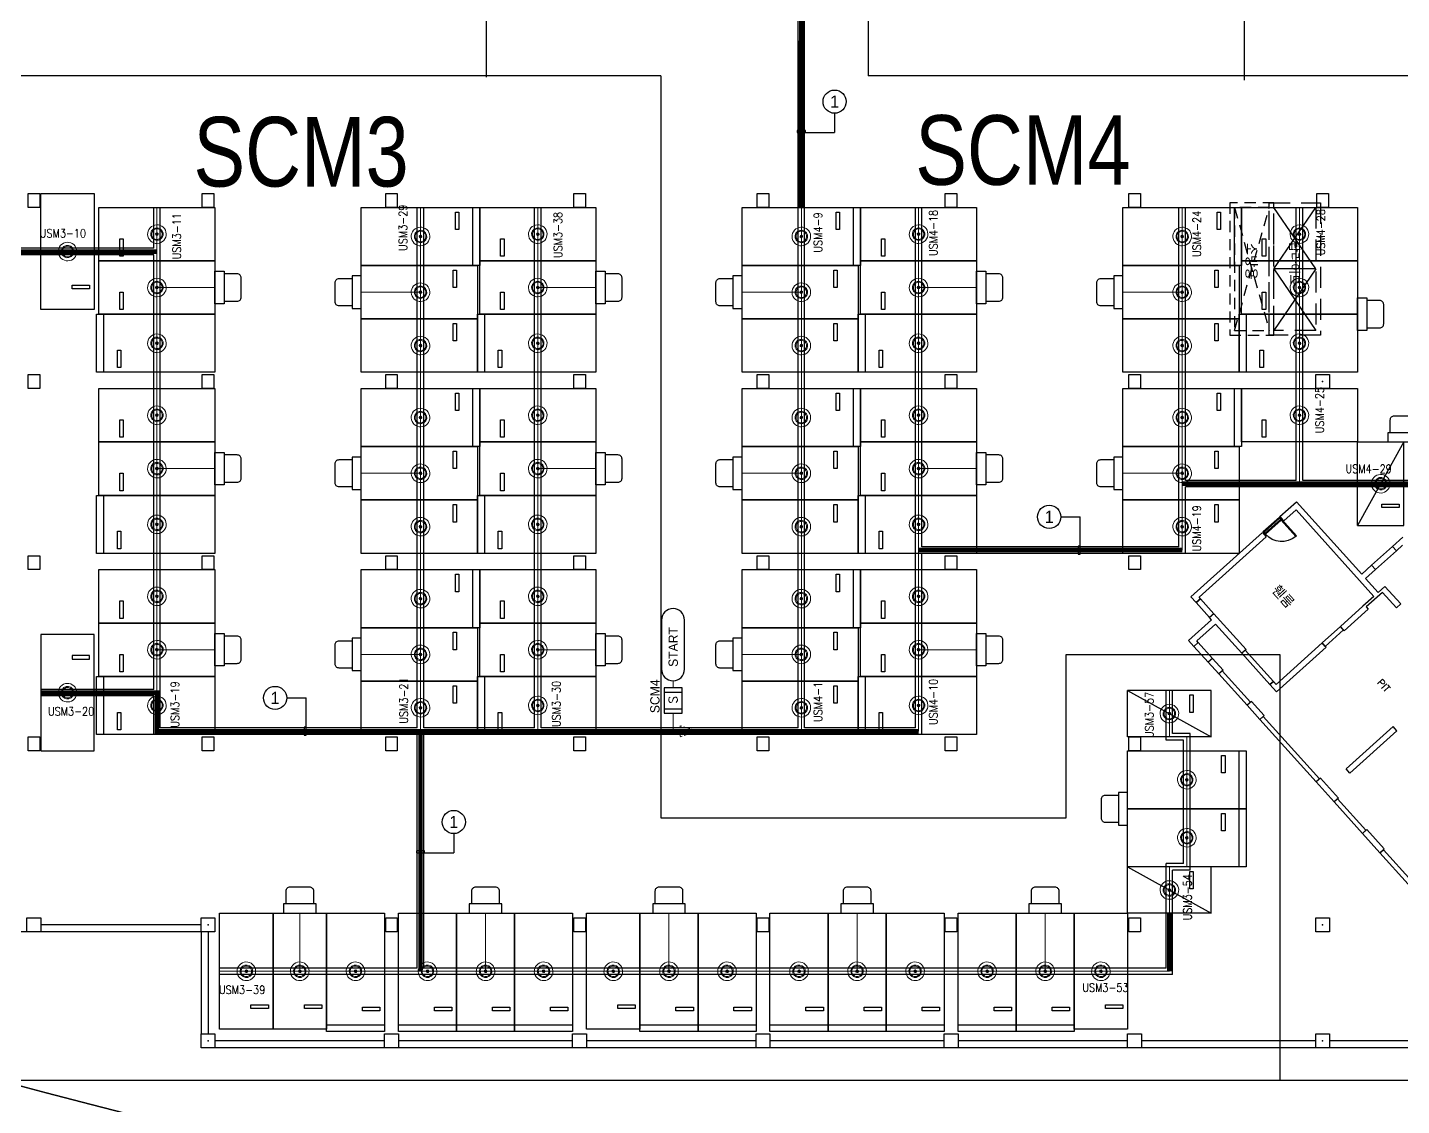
# Model space of a CAD drawing. Header units: millimetres. Extents: x 116443 to 620443, y -399357 to -63957.
# Drawn here: x 229530 to 288701, y -279063 to -232629 of the extents above; entities that cross this region are included whole.
import ezdxf
from ezdxf.enums import TextEntityAlignment as Align

# ---------------------------------------------------------------- set-up
doc = ezdxf.new("R2010")
doc.units = ezdxf.units.MM
doc.header["$LTSCALE"] = 600
for name, pattern in [('AUDIT_D_080121100638-0', [0]), ('H1', [1, 0.5, -0.5]), ('HID', [2.3, 1.5, -0.8]), ('HIDD', [1.3, 0.8, -0.5])]:
    doc.linetypes.add(name, pattern=pattern)
for name, color, linetype, lineweight in [('1-주차면센서', 3, 'Continuous', 15), ('SD-배선', 6, 'Continuous', 0), ('TIS-TEXT', 7, 'Continuous', 18), ('주차관제', 4, 'Continuous', 158)]:
    doc.layers.add(name, color=color, linetype=linetype, lineweight=lineweight)
for name, color, linetype in [('2-주차안내등', 2, 'Continuous'), ('PARKING', 7, 'Continuous'), ('RACY WAY', 1, 'Continuous'), ('SD', 7, 'AUDIT_D_080121100638-0'), ('SD4', 1, 'Continuous'), ('z', 8, 'Continuous'), ('레이스웨이', 6, 'Continuous'), ('유도관제-TEXT', 7, 'Continuous'), ('유도관제-공간표시등', 2, 'Continuous'), ('유도관제-구역제어장치', 2, 'Continuous'), ('유도관제-통신', 6, 'Continuous')]:
    doc.layers.add(name, color=color, linetype=linetype)
doc.styles.add('GHS', font='romans.shx', dxfattribs={"bigfont": 'ghs.shx'})
doc.styles.add('H', font='', dxfattribs={"width": 0.85})
doc.styles.add('돋움', font='')
doc.styles.get('H').set_extended_font_data('HY울릉도M')
doc.styles.get('돋움').set_extended_font_data('Dotum')

# ---------------------------------------------------------------- blocks, each defined once
blk = doc.blocks.new('주차-확장형')
at = {"layer": 'z', "color": 8, "linetype": 'Continuous'}
blk.add_line((0, 300), (2500, 300), dxfattribs=at)
at = {"layer": 'z', "color": 8, "linetype": 'Continuous', "flags": 128}
for points in [[(2500, 0), (0, 0), (0, 5100), (2500, 5100)], [(1550, 1050), (2300, 1050), (2300, 900), (1550, 900)]]:
    blk.add_lwpolyline(points, close=True, dxfattribs=at)
blk = doc.blocks.new('주차-경형')
at = {"layer": 'z', "color": 8}
blk.add_lwpolyline([(2000, 3600), (0, 3600), (0, 0), (2000, 3600), (2000, 0), (0, 0)], dxfattribs=at)
at = {"layer": 'z', "color": 8, "linetype": 'Continuous'}
blk.add_lwpolyline([(950, 2675), (200, 2675), (200, 2825), (950, 2825)], close=True, dxfattribs=at)
blk = doc.blocks.new('A$C7C081DE8')
at = {"layer": 'z', "color": 8, "linetype": 'Continuous'}
for p, q in [((200, 0), (2000, 2650, 0)), ((2000, 0, 0), (200, 2650, 0)), ((2000, 0, 0), (200, 0)), ((200, 0), (2000, -2650, 0)), ((2000, 0, 0), (200, -2650))]:
    blk.add_line(p, q, dxfattribs=at)
at = {"layer": 'z', "color": 8, "linetype": 'HID'}
blk.add_lwpolyline([(2200, 2850), (2200, -2850), (0, -2850), (0, 2850)], close=True, dxfattribs=at)
at = {"layer": 'z', "color": 8, "linetype": 'HID', "elevation": 0}
blk.add_lwpolyline([(2000, 2650), (2000, -2650), (200, -2650), (200, 2650)], close=True, dxfattribs=at)
at = {"layer": 'z', "color": 8, "style": 'GHS'}
blk.add_text('탑라이트', height=450, rotation=270, dxfattribs=at).set_placement((847, 1200))
blk = doc.blocks.new('A$C324C0991')
at = {"layer": 'z', "color": 8, "linetype": 'HIDD'}
for p, q in [((-3363, -339), (1937, 1161)), ((1937, -339), (-3363, 1161))]:
    blk.add_line(p, q, dxfattribs=at)
for points in [[(2137, -539), (2137, 1361), (-3563, 1361), (-3563, -539)], [(1937, -339), (1937, 1161), (-3363, 1161), (-3363, -339)]]:
    blk.add_lwpolyline(points, close=True, dxfattribs=at)
at = {"layer": 'z', "color": 8, "linetype": 'HIDD', "style": 'GHS'}
blk.add_text('소방용', height=500, dxfattribs=at).set_placement((-1838, 128))
blk = doc.blocks.new('주차-일반형')
at = {"layer": 'z', "color": 8, "linetype": 'Continuous', "flags": 128}
blk.add_lwpolyline([(0, 5100), (2300, 5100), (2300, 100), (0, 100)], close=True, dxfattribs=at)
at = {"layer": 'z', "color": 8, "linetype": 'Continuous'}
blk.add_lwpolyline([(950, 4050), (200, 4050), (200, 4200), (950, 4200)], close=True, dxfattribs=at)
blk = doc.blocks.new('주차-기둥')
at = {"layer": 'z', "color": 8, "linetype": 'Continuous', "flags": 128}
blk.add_lwpolyline([(300, 300), (300, -300), (-300, -300), (-300, 300)], close=True, dxfattribs=at)
at = {"layer": 'z', "color": 8, "linetype": 'Continuous'}
blk.add_point((0, 0), dxfattribs=at)
blk = doc.blocks.new('A$C290E0136')
at = {"layer": 'z', "color": 8}
for p, q in [((30, 200), (930, 200)), ((30, 50), (970, 50)), ((45, 160), (955, 160)), ((45, 90), (955, 90))]:
    blk.add_line(p, q, dxfattribs=at)
for points in [[(970, 200), (930, 200), (930, 1140), (970, 1140)], [(30, 200), (30, 160), (45, 160), (45, 90), (30, 50), (0, 50), (0, 200)], [(970, 200), (970, 160), (955, 160), (955, 90), (970, 50), (1000, 50), (1000, 200)]]:
    blk.add_lwpolyline(points, close=True, dxfattribs=at)
blk.add_arc((965, 206), 935, 92.13833, 180.3524, dxfattribs=at)
blk = doc.blocks.new('TIS-주차면센서(확대)')
at = {"layer": '1-주차면센서'}
blk.add_hatch(color=256, dxfattribs=at).paths.add_polyline_path([(43.5, 0, 1), (-43.5, 0, 1)])
h = blk.add_hatch(color=256, dxfattribs=at)
edge = h.paths.add_edge_path()
edge.add_arc((0, 0), 43.5, 0, 360)
for radius in [303.5, 203.5, 173.5, 43.5]:
    blk.add_circle((0, 0), radius, dxfattribs=at)
blk = doc.blocks.new('공간표시등')
at = {"layer": '2-주차안내등'}
blk.add_lwpolyline([(-228, -401), (-228, 401), (0, 401), (0, -401)], close=True, dxfattribs=at)
blk.add_lwpolyline([(-228, 337), (-546, 337, 0.414214), (-646, 237), (-646, -237, 0.414214), (-546, -337), (-228, -337)], format="xyb", close=True, dxfattribs=at)
blk = doc.blocks.new('유도관제')
at = {"layer": 'RACY WAY', "ltscale": 0.3}
for p, q in [((262995, -262801, 0), (262995, -231661, 0)), ((262715, -262801), (262715, -231981)), ((234965, -242141, 0), (234965, -240381, 0)), ((235245, -262801, 0), (235245, -240381)), ((246315, -262801), (246315, -240381)), ((246595, -262801, 0), (246595, -240381, 0)), ((251365, -262801), (251365, -240381)), ((251645, -262801, 0), (251645, -240381, 0)), ((267765, -262801), (267765, -240381)), ((268045, -255001, 0), (268045, -240381, 0)), ((279115, -255001, 0), (279115, -240381, 0)), ((279395, -252141, 0), (279395, -240381, 0)), ((284165, -252141), (284165, -240381)), ((284445, -252141, 0), (284445, -240381, 0)), ((234965, -242141), (226845, -242141)), ((234965, -242421), (226845, -242421)), ((234965, -261141, 0), (234965, -242421, 0)), ((284165, -252141), (279395, -252141)), ((279395, -255281, 0), (279395, -252421, 0)), ((290805, -252421), (279395, -252421)), ((290805, -252141), (284445, -252141)), ((279115, -255001, 0), (268045, -255001, 0)), ((268045, -263081, 0), (268045, -255281, 0)), ((279395, -255281, 0), (268045, -255281, 0)), ((234965, -261141), (230105, -261141)), ((234965, -261421, 0), (230105, -261421)), ((234965, -263081, 0), (234965, -261421, 0)), ((278565, -263321, 0), (278565, -261181)), ((278845, -263041, 0), (278845, -261181)), ((246315, -263081, 0), (234965, -263081, 0)), ((246315, -262801, 0), (235245, -262801, 0)), ((246315, -273141), (246315, -263081)), ((251365, -262801, 0), (246595, -262801, 0)), ((246595, -273141, 0), (246595, -263081, 0)), ((268045, -263081, 0), (246595, -263081, 0)), ((262715, -262801, 0), (251645, -262801, 0)), ((267765, -262801), (262995, -262801, 0)), ((279595, -263041, 0), (278845, -263041, 0)), ((279595, -268921), (279595, -263041)), ((279315, -263321, 0), (278565, -263321, 0)), ((279315, -268641, 0), (279315, -263321, 0)), ((278565, -273141), (278565, -268641)), ((279315, -268641, 0), (278565, -268641, 0)), ((278845, -273421), (278845, -268921)), ((279595, -268921), (278845, -268921, 0)), ((246315, -273141), (237805, -273141)), ((278565, -273141), (246595, -273141)), ((278845, -273421), (237805, -273421))]:
    blk.add_line(p, q, dxfattribs=at)
at = {"layer": 'SD', "color": 4, "ltscale": 0.3}
for p, q in [((256837, -258153, 0), (256837, -260275, 0)), ((257826, -260275, 0), (257826, -258153, 0))]:
    blk.add_line(p, q, dxfattribs=at)
for centre, start, end in [((257332, -258153, 0), 360, 180), ((257332, -260275, 0), 180, 360)]:
    blk.add_arc(centre, 494, start, end, dxfattribs=at)
at = {"layer": 'SD-배선', "ltscale": 0.3}
for p, q in [((262855, -262941, 0), (262855, -231661, 0)), ((235105, -262941), (235105, -240381)), ((246455, -273281, 0), (246455, -240381, 0)), ((251505, -262941, 0), (251505, -240381, 0)), ((267905, -262941, 0), (267905, -240381, 0)), ((279255, -255141, 0), (279255, -240381, 0)), ((284305, -252281, 0), (284305, -240381, 0)), ((235105, -242281), (226705, -242281)), ((237605, -243831, 0), (235105, -243831, 0)), ((243905, -244031), (246455, -244031)), ((254005, -243831), (251505, -243831)), ((260305, -244031), (262855, -244031)), ((270405, -243831), (267905, -243831)), ((276705, -244031), (279255, -244031)), ((286805, -244981), (284305, -244981)), ((237605, -251631, 0), (235105, -251631, 0)), ((243905, -251831), (246455, -251831)), ((254005, -251631), (251505, -251631)), ((260305, -251831), (262855, -251831)), ((270405, -251631), (267905, -251631)), ((276705, -251831), (279255, -251831)), ((290805, -252281), (279255, -252281)), ((279255, -255141, 0), (267905, -255141, 0)), ((237605, -259431, 0), (235105, -259431, 0)), ((243905, -259631), (246455, -259631)), ((254005, -259431), (251505, -259431)), ((260305, -259631), (262855, -259631)), ((270405, -259431), (267905, -259431)), ((257332, -261070, 0), (257332, -260770, 0)), ((235105, -261281), (230105, -261281)), ((278705, -263181), (278705, -261181)), ((257332, -262159, 0), (257332, -262941, 0)), ((267905, -262941, 0), (235105, -262941, 0)), ((257150, -262941, 0), (258390, -262941, 0)), ((279455, -263181), (278705, -263181, 0)), ((279455, -268781), (279455, -263181)), ((276905, -266281), (279455, -266281)), ((278705, -273281, 0), (278705, -268781)), ((279455, -268781), (278705, -268781, 0)), ((241255, -270772), (241255, -273281)), ((249255, -270772), (249255, -273281)), ((257155, -270772), (257155, -273281)), ((265255, -270772), (265255, -273281)), ((273355, -270772), (273355, -273281)), ((278705, -273281, 0), (237805, -273281))]:
    blk.add_line(p, q, dxfattribs=at)
at = {"layer": 'SD-배선', "linetype": 'H1', "ltscale": 0.3}
for p, q in [((257643, -262704, 0), (257643, -263178, 0)), ((258390, -262941, 0), (257643, -262704, 0)), ((257643, -263178, 0), (258390, -262941, 0))]:
    blk.add_line(p, q, dxfattribs=at)
at = {"layer": 'SD4', "ltscale": 0.3}
for centre in [(264288, -235823, 0), (273528, -253708, 0), (240192, -261508, 0), (247888, -266851, 0)]:
    blk.add_circle(centre, 500, dxfattribs=at)
at = {"layer": '유도관제-TEXT', "color": 1, "ltscale": 0.3}
for p, q in [((264288, -236323, 0), (264288, -237158, 0)), ((263033, -237158, 0), (264288, -237158, 0)), ((274028, -253708, 0), (274862, -253708, 0)), ((274862, -254963, 0), (274862, -253708, 0)), ((240691, -261508, 0), (241526, -261508, 0)), ((241526, -262763, 0), (241526, -261508, 0)), ((247888, -267350, 0), (247888, -268185, 0)), ((246633, -268185, 0), (247888, -268185, 0))]:
    blk.add_line(p, q, dxfattribs=at)
at = {"layer": '유도관제-TEXT', "color": 1, "ltscale": 0.3, "elevation": 0}
for points in [[(262677, -237158), (263033, -237158), (263033, -237072), (262677, -237072)], [(274862, -255318), (274862, -254963), (274777, -254963), (274777, -255318)], [(241526, -263118), (241526, -262763), (241440, -262763), (241440, -263118)], [(246277, -268185), (246633, -268185), (246633, -268099), (246277, -268099)]]:
    blk.add_lwpolyline(points, close=True, dxfattribs=at)
at = {"layer": '유도관제-구역제어장치', "ltscale": 0.3}
for p, q in [((256944, -261070, 0), (256944, -262159, 0)), ((257719, -261070, 0), (256944, -261070, 0)), ((256944, -261252, 0), (257719, -261252, 0)), ((257719, -262159, 0), (257719, -261070, 0)), ((256944, -261978, 0), (257719, -261978, 0)), ((256944, -262159, 0), (257719, -262159, 0))]:
    blk.add_line(p, q, dxfattribs=at)
at = {"layer": 'PARKING', "xscale": 1.319999999436676, "yscale": 1.320000000298023, "zscale": 1.319999999948777}
for p, rotation in [((235105, -241531, 0), 36.24765589264658), ((246455, -241631), 36.24765589264658), ((251505, -241531), 36.24765589264658), ((262855, -241631), 36.24765589264658), ((267905, -241531), 36.24765589264658), ((279255, -241631), 36.24765589264658), ((284305, -241531), 36.24765589264658), ((231255, -242281), 126.2476558926466), ((235105, -243831, 0), 36.24765589264658), ((246455, -244031), 36.24765589264658), ((251505, -243831), 36.24765589264658), ((262855, -244031), 36.24765589264658), ((267905, -243831), 36.24765589264658), ((279255, -244031), 36.24765589264658), ((284305, -243831), 36.24765589264658), ((235105, -246231, 0), 36.24765589264658), ((246455, -246331), 36.24765589264658), ((251505, -246231), 36.24765589264658), ((262855, -246331), 36.24765589264658), ((267905, -246231), 36.24765589264658), ((279255, -246331), 36.24765589264658), ((284305, -246231), 36.24765589264658), ((235105, -249331, 0), 36.24765589264658), ((246455, -249431), 36.24765589264658), ((251505, -249331), 36.24765589264658), ((262855, -249431), 36.24765589264658), ((267905, -249331), 36.24765589264658), ((279255, -249431), 36.24765589264658), ((284305, -249331), 36.24765589264658), ((235105, -251631, 0), 36.24765589264658), ((246455, -251831), 36.24765589264658), ((251505, -251631), 36.24765589264658), ((262855, -251831), 36.24765589264658), ((267905, -251631), 36.24765589264658), ((279255, -251831), 36.24765589264658), ((287805, -252281), 126.2476558926466), ((235105, -254031, 0), 36.24765589264658), ((246455, -254131), 36.24765589264658), ((251505, -254031), 36.24765589264658), ((262855, -254131), 36.24765589264658), ((267905, -254031), 36.24765589264658), ((279255, -254131), 36.24765589264658), ((235105, -257131, 0), 36.24765589264658), ((246455, -257231), 36.24765589264658), ((251505, -257131), 36.24765589264658), ((262855, -257231), 36.24765589264658), ((267905, -257131), 36.24765589264658), ((235105, -259431, 0), 36.24765589264658), ((246455, -259631), 36.24765589264658), ((251505, -259431), 36.24765589264658), ((262855, -259631), 36.24765589264658), ((267905, -259431), 36.24765589264658), ((231255, -261281), 126.2476558926466), ((235105, -261831, 0), 36.24765589264658), ((246455, -261931), 36.24765589264658), ((251505, -261831), 36.24765589264658), ((262855, -261931), 36.24765589264658), ((267905, -261831), 36.24765589264658), ((278705, -262181), 36.24765589264658), ((279455, -265031, 0), 36.24765589264658), ((279455, -267531, 0), 36.24765589264658), ((278705, -269781), 36.24765589264658), ((238955, -273281), 126.2476558926466), ((241255, -273281), 126.2476558926466), ((243655, -273281), 126.2476558926466), ((246755, -273281), 126.2476558926466), ((249255, -273281), 126.2476558926466), ((251755, -273281), 126.2476558926466), ((254755, -273281), 126.2476558926466), ((257155, -273281), 126.2476558926466), ((259655, -273281), 126.2476558926466), ((262755, -273281), 126.2476558926466), ((265255, -273281), 126.2476558926466), ((267755, -273281), 126.2476558926466), ((270855, -273281), 126.2476558926466), ((273355, -273281), 126.2476558926466), ((275755, -273281), 126.2476558926466)]:
    blk.add_blockref('TIS-주차면센서(확대)', p, dxfattribs=dict(at, rotation=rotation))
at = {"layer": '유도관제-공간표시등', "ltscale": 0.3, "yscale": 1.746523059904575, "zscale": 1.746523057621223}
for p, xscale, rotation in [((237605, -243831, 0), 1.746523060499175, 180.000000000001), ((254005, -243831), 1.746523060499175, 180.000000000001), ((270405, -243831), 1.746523060499175, 180.000000000001), ((243905, -244031), -1.746523060499175, 179.9999999999989), ((260305, -244031), -1.746523060499175, 179.9999999999989), ((276705, -244031), -1.746523060499175, 179.9999999999989), ((286805, -244981), 1.746523060499175, 180.000000000001), ((288805, -250481), -1.746523060499175, 89.99999999999912), ((237605, -251631, 0), 1.746523060499175, 180.000000000001), ((243905, -251831), -1.746523060499175, 179.9999999999989), ((254005, -251631), 1.746523060499175, 180.000000000001), ((260305, -251831), -1.746523060499175, 179.9999999999989), ((270405, -251631), 1.746523060499175, 180.000000000001), ((276705, -251831), -1.746523060499175, 179.9999999999989), ((237605, -259431, 0), 1.746523060499175, 180.000000000001), ((243905, -259631), -1.746523060499175, 179.9999999999989), ((254005, -259431), 1.746523060499175, 180.000000000001), ((260305, -259631), -1.746523060499175, 179.9999999999989), ((270405, -259431), 1.746523060499175, 180.000000000001), ((276905, -266281), -1.746523060499175, 179.9999999999989), ((241255, -270771), -1.746523060499175, 89.99999999999912), ((249255, -270771), -1.746523060499175, 89.99999999999912), ((257155, -270771), -1.746523060499175, 89.99999999999912), ((265255, -270771), -1.746523060499175, 89.99999999999912), ((273355, -270771), -1.746523060499175, 89.99999999999912)]:
    blk.add_blockref('공간표시등', p, dxfattribs=dict(at, xscale=xscale, rotation=rotation))
at = {"layer": 'SD', "color": 0, "ltscale": 0.3, "style": '돋움'}
for p in [(264288, -235823, 0), (247888, -266851, 0)]:
    blk.add_text('1', height=528, rotation=360, dxfattribs=at).set_placement(p, align=Align.MIDDLE)
for p in [(273528, -253708, 0), (240192, -261508, 0)]:
    blk.add_text('1', height=528, dxfattribs=at).set_placement(p, align=Align.MIDDLE)
for s, p in [('START', (257536, -260171, 0)), ('SCM4', (256748, -262163, 0))]:
    blk.add_text(s, height=400, rotation=90, dxfattribs=at).set_placement(p)
at = {"layer": 'TIS-TEXT', "color": 3, "ltscale": 0.3, "style": 'GHS', "width": 0.85}
for s, p in [('USM3-11', (235959, -241622)), ('USM3-29', (245700, -241257)), ('USM3-38', (252372, -241569)), ('USM3-19', (235880, -261793)), ('USM3-21', (245733, -261620)), ('USM3-30', (252308, -261766)), ('USM3-57', (277841, -262240)), ('USM3-54', (279484, -270095))]:
    blk.add_text(s, height=360, rotation=90, dxfattribs=at).set_placement(p, align=Align.MIDDLE)
at = {"layer": 'TIS-TEXT', "color": 4, "ltscale": 0.3, "style": 'GHS', "width": 0.85}
for s, p in [('USM4-9', (263572, -241461)), ('USM4-18', (268539, -241480)), ('USM4-24', (279884, -241522)), ('USM4-28', (285225, -241449)), ('USM4-25', (285176, -249112)), ('USM4-19', (279884, -254205)), ('USM4-1', (263572, -261680)), ('USM4-10', (268539, -261680))]:
    blk.add_text(s, height=360, rotation=90, dxfattribs=at).set_placement(p, align=Align.MIDDLE)
at = {"layer": 'TIS-TEXT', "color": 3, "ltscale": 0.3, "style": 'GHS', "width": 0.85}
for s, p in [('USM3-10', (231055, -241493)), ('USM3-20', (231408, -262085)), ('USM3-39', (238773, -274078)), ('USM3-53', (275952, -273986))]:
    blk.add_text(s, height=360, dxfattribs=at).set_placement(p, align=Align.MIDDLE)
at = {"layer": 'TIS-TEXT', "color": 4, "ltscale": 0.3, "style": 'GHS', "width": 0.85}
blk.add_text('USM4-29', height=360, dxfattribs=at).set_placement((287284, -251639), align=Align.MIDDLE)
at = {"layer": '유도관제-구역제어장치', "ltscale": 0.3, "style": 'GHS', "width": 1}
blk.add_text('S', height=367, rotation=90, dxfattribs=at).set_placement((257332, -261588, 0), align=Align.MIDDLE_CENTER)

msp = doc.modelspace()

# ---------------------------------------------------------------- linework, layer by layer
at = {"layer": 'z', "color": 8}
for p, q in [((283465.6, -253696.2), (284175.1, -253056.9)), ((286986.8, -256176.9), (284175.1, -253056.9)), ((283465.6, -253696.2), (283633, -253881.9)), ((283633, -253881.9), (284156.7, -253410)), ((287510.7, -257131.7), (284156.7, -253410)), ((279628.8, -257154), (282707.9, -254379.1)), ((282707.9, -254379.1), (282875.3, -254564.8)), ((279981.9, -257172.3), (282875.3, -254564.8)), ((288316.5, -254978.5), (288762.2, -254576.9)), ((288316.5, -254978.5), (288483.9, -255164.3)), ((288483.9, -255164.3), (288743.9, -254929.9)), ((286986.8, -256176.9), (287410.2, -255795.3)), ((287154.2, -256362.6), (287577.6, -255981)), ((287410.2, -255795.3), (287577.6, -255981)), ((287696.4, -256964.3), (287154.2, -256362.6)), ((287986.1, -256703.2), (287696.4, -256964.3)), ((288669, -257460.9), (287986.1, -256703.2)), ((279853.1, -257402.8), (279628.8, -257154)), ((280038.8, -257235.5), (279853.1, -257402.8)), ((280038.8, -257235.5), (279981.9, -257172.3)), ((287510.7, -257131.7), (287035.3, -257560.1)), ((287880.7, -256959.7), (287182.5, -257589)), ((288483.3, -257628.3), (287880.7, -256959.7)), ((280621.2, -257881.7), (280435.5, -258049.1)), ((282003.7, -259415.7), (280621.2, -257881.7)), ((287035.3, -257560.1), (286069.6, -258430.4)), ((287269.5, -257685.6), (286236.9, -258616.1)), ((287182.5, -257589), (287269.5, -257685.6)), ((288669, -257460.9), (288483.3, -257628.3)), ((280519.2, -258142), (279531.2, -259032.3)), ((280686.6, -258327.7), (279884.3, -259050.7)), ((280519.2, -258142), (280435.5, -258049.1)), ((281817.9, -259583.1), (280686.6, -258327.7)), ((286236.9, -258616.1), (286069.6, -258430.4)), ((279762.2, -259288.6), (279531.2, -259032.3)), ((279947.9, -259121.3), (279762.2, -259288.6)), ((279947.9, -259121.3), (279884.3, -259050.7)), ((285285.8, -259136.7), (283298.7, -260927.5)), ((285285.8, -259136.7), (285453.2, -259322.4)), ((282003.7, -259415.7), (281817.9, -259583.1)), ((285453.2, -259322.4), (283317.5, -261247.1)), ((280563.8, -259804.7), (280378.1, -259972)), ((280829.9, -260473.5), (280378.1, -259972)), ((280563.8, -259804.7), (281015.7, -260306.1)), ((281015.7, -260306.1), (280829.9, -260473.5)), ((283036.4, -260935.1), (283184.9, -260801.2)), ((283317.5, -261247.1), (283036.4, -260935.1)), ((283298.7, -260927.5), (283184.9, -260801.2)), ((282234.1, -261658.1), (282048.4, -261825.5)), ((282597.3, -262434.6), (282048.4, -261825.5)), ((282234.1, -261658.1), (282783, -262267.2)), ((282783, -262267.2), (282597.3, -262434.6)), ((288338, -262740), (286310, -264567.6)), ((288505.3, -262925.7), (286477.4, -264753.3)), ((288505.3, -262925.7), (288338, -262740)), ((285206.5, -264956.4), (285020.7, -265123.7)), ((285206.5, -264956.4), (285986.4, -265821.8)), ((286477.4, -264753.3), (286310, -264567.6)), ((285800.7, -265989.1), (285020.7, -265123.7)), ((285986.4, -265821.8), (285800.7, -265989.1)), ((287204.8, -267173.8), (287019.1, -267341.1)), ((287772.2, -268176.8), (287019.1, -267341.1)), ((287204.8, -267173.8), (287957.9, -268009.5)), ((287957.9, -268009.5), (287772.2, -268176.8)), ((237004.9, -271580.7), (217004.9, -271580.7)), ((237004.9, -271280.7), (230104.9, -271280.7)), ((237004.9, -271580.7), (237004.9, -275980.7)), ((237304.9, -271580.7), (237304.9, -275980.7)), ((244904.9, -276280.7), (237604.9, -276280.7)), ((253004.9, -276280.7), (245504.9, -276280.7)), ((260904.9, -276280.7), (253604.9, -276280.7)), ((269004.9, -276280.7), (261504.9, -276280.7)), ((276904.9, -276280.7), (269604.9, -276280.7)), ((285004.9, -276280.7), (277504.9, -276280.7)), ((295075.4, -276280.7), (285604.9, -276280.7)), ((295345.8, -276580.7), (237604.9, -276580.7))]:
    msp.add_line(p, q, dxfattribs=at)
msp.add_lwpolyline([(454704.9, -296160), (454704.9, -145336.4), (448983.2, -145336.4, 0.1862524), (430877.8, -152417.6, -0.3976628), (398593.4, -152417.3, 0.1886396), (380238.9, -145336.4), (379265.2, -145336.4), (366265.2, -148336.4), (350554.2, -148336.4), (338554.2, -145336.4), (287940.1, -145336.4), (233910.5, -145336.4), (215911, -145336.4, -0.0088886), (214240.4, -145306.7), (214240.4, -192916.5), (178910.5, -192916.5), (178910.5, -262891.7), (201410.5, -270153.8, 0.1016833)], format="xyb", close=True, dxfattribs=at)
for points in [[(229554.9, -240380.7), (229554.9, -239780.7), (230054.9, -239780.7), (230054.9, -240380.7)], [(237054.9, -240380.7), (237054.9, -239780.7), (237554.9, -239780.7), (237554.9, -240380.7)], [(244954.9, -240380.7), (244954.9, -239780.7), (245454.9, -239780.7), (245454.9, -240380.7)], [(253054.9, -240380.7), (253054.9, -239780.7), (253554.9, -239780.7), (253554.9, -240380.7)], [(260954.9, -240380.7), (260954.9, -239780.7), (261454.9, -239780.7), (261454.9, -240380.7)], [(269054.9, -240380.7), (269054.9, -239780.7), (269554.9, -239780.7), (269554.9, -240380.7)], [(276954.9, -240381.1), (276954.9, -239781.1), (277454.9, -239781.1), (277454.9, -240381.1)], [(285054.9, -240380.7), (285054.9, -239780.7), (285554.9, -239780.7), (285554.9, -240380.7)], [(229554.9, -248180.7), (229554.9, -247580.7), (230054.9, -247580.7), (230054.9, -248180.7)], [(237054.9, -248180.7), (237054.9, -247580.7), (237554.9, -247580.7), (237554.9, -248180.7)], [(244954.9, -248180.7), (244954.9, -247580.7), (245454.9, -247580.7), (245454.9, -248180.7)], [(253054.9, -248180.7), (253054.9, -247580.7), (253554.9, -247580.7), (253554.9, -248180.7)], [(260954.9, -248180.7), (260954.9, -247580.7), (261454.9, -247580.7), (261454.9, -248180.7)], [(269054.9, -248180.7), (269054.9, -247580.7), (269554.9, -247580.7), (269554.9, -248180.7)], [(276954.9, -248180.7), (276954.9, -247580.7), (277454.9, -247580.7), (277454.9, -248180.7)], [(288483.9, -255164.3), (287577.6, -255981), (287410.2, -255795.3), (288316.5, -254978.5)], [(229554.9, -255980.7), (229554.9, -255380.7), (230054.9, -255380.7), (230054.9, -255980.7)], [(237054.9, -255980.7), (237054.9, -255380.7), (237554.9, -255380.7), (237554.9, -255980.7)], [(244954.9, -255980.7), (244954.9, -255380.7), (245454.9, -255380.7), (245454.9, -255980.7)], [(253054.9, -255980.7), (253054.9, -255380.7), (253554.9, -255380.7), (253554.9, -255980.7)], [(260954.9, -255980.7), (260954.9, -255380.7), (261454.9, -255380.7), (261454.9, -255980.7)], [(269054.9, -255980.7), (269054.9, -255380.7), (269554.9, -255380.7), (269554.9, -255980.7)], [(276954.9, -255980.7), (276954.9, -255380.7), (277454.9, -255380.7), (277454.9, -255980.7)], [(280038.8, -257235.5), (280621.2, -257881.7), (280435.5, -258049.1), (279853.1, -257402.8)], [(286203.5, -258579), (285419.7, -259285.3), (285285.8, -259136.7), (286069.6, -258430.4)], [(279947.9, -259121.3), (280563.8, -259804.7), (280378.1, -259972), (279762.2, -259288.6)], [(281966.5, -259449.2), (283184.9, -260801.2), (283036.4, -260935.1), (281817.9, -259583.1)], [(280978.5, -260339.6), (282196.9, -261691.6), (282048.4, -261825.5), (280829.9, -260473.5)], [(282745.9, -262300.7), (285169.3, -264989.8), (285020.7, -265123.7), (282597.3, -262434.6)], [(229554.9, -263780.7), (229554.9, -263180.7), (230054.9, -263180.7), (230054.9, -263780.7)], [(237054.9, -263780.7), (237054.9, -263180.7), (237554.9, -263180.7), (237554.9, -263780.7)], [(244954.9, -263780.7), (244954.9, -263180.7), (245454.9, -263180.7), (245454.9, -263780.7)], [(253054.9, -263780.7), (253054.9, -263180.7), (253554.9, -263180.7), (253554.9, -263780.7)], [(260954.9, -263780.7), (260954.9, -263180.7), (261454.9, -263180.7), (261454.9, -263780.7)], [(269054.9, -263780.7), (269054.9, -263180.7), (269554.9, -263180.7), (269554.9, -263780.7)], [(276954.9, -263780.7), (276954.9, -263180.7), (277454.9, -263180.7), (277454.9, -263780.7)], [(285949.2, -265855.3), (287167.6, -267207.2), (287019.1, -267341.1), (285800.7, -265989.1)], [(287920.8, -268042.9), (289139.2, -269394.9), (288990.6, -269528.8), (287772.2, -268176.8)], [(229504.9, -270980.7), (230104.9, -270980.7), (230104.9, -271580.7), (229504.9, -271580.7)], [(244954.9, -271580.7), (244954.9, -270980.7), (245454.9, -270980.7), (245454.9, -271580.7)], [(253054.9, -271580.7), (253054.9, -270980.7), (253554.9, -270980.7), (253554.9, -271580.7)], [(260954.9, -271580.7), (260954.9, -270980.7), (261454.9, -270980.7), (261454.9, -271580.7)], [(269054.9, -271580.7), (269054.9, -270980.7), (269554.9, -270980.7), (269554.9, -271580.7)], [(276954.9, -271580.7), (276954.9, -270980.7), (277454.9, -270980.7), (277454.9, -271580.7)], [(244904.9, -275980.7), (245504.9, -275980.7), (245504.9, -276580.7), (244904.9, -276580.7)], [(253004.9, -275980.7), (253604.9, -275980.7), (253604.9, -276580.7), (253004.9, -276580.7)], [(260904.9, -275980.7), (261504.9, -275980.7), (261504.9, -276580.7), (260904.9, -276580.7)], [(269004.9, -275980.7), (269604.9, -275980.7), (269604.9, -276580.7), (269004.9, -276580.7)], [(276904.9, -275980.7), (277504.9, -275980.7), (277504.9, -276580.7), (276904.9, -276580.7)]]:
    msp.add_lwpolyline(points, close=True, dxfattribs=at)
msp.add_lwpolyline([(454704.9, -296160, -0.1016833), (201410.5, -270153.8), (178910.5, -262891.7)], format="xyb", dxfattribs=at)
msp.add_arc((391335.7, 333157.6), 632500, 252.5257558, 275.750026, dxfattribs=at)
at = {"layer": '레이스웨이', "color": 6, "lineweight": 30}
for p, q in [((249290.4, -234775.8), (249290.4, -170087.1)), ((281933, -234905.1), (281933, -169912.3)), ((265732.8, -214794), (265732.8, -234712.2)), ((256803, -234709.5), (218704, -234709.5)), ((256803, -234709.5), (256803, -266666.7)), ((294134.8, -234712.2), (265732.8, -234712.2)), ((274252.5, -266666.7), (274252.5, -259631.6)), ((274252.5, -259631.6), (283464.1, -259631.6)), ((283464.1, -259631.6), (283464.1, -277972.1)), ((256803, -266666.7), (274252.5, -266666.7)), ((218704, -277972.1), (294134.8, -277972.1))]:
    msp.add_line(p, q, dxfattribs=at)
at = {"layer": '주차관제', "color": 140, "const_width": 200, "elevation": 0}
for points in [[(262804.9, -240380.7), (262854.9, -231840.7), (251504.9, -231840.7), (251504.9, -231840.7)], [(279254.9, -252280.7), (290804.9, -252280.7)], [(267904.9, -255140.7), (279254.9, -255140.7)], [(246454.9, -262940.7), (246454.9, -273280.7)], [(278704.9, -273280.7), (278704.9, -270780.7)]]:
    msp.add_lwpolyline(points, dxfattribs=at)
at = {"layer": '주차관제', "color": 1, "const_width": 200, "elevation": 0}
for points in [[(251504.9, -231840.7), (262854.9, -231840.7), (262854.9, -240380.7)], [(279254.9, -252280.7), (287804.9, -252280.7)], [(267904.9, -255140.7), (279254.9, -255140.7)]]:
    msp.add_lwpolyline(points, dxfattribs=at)
at = {"layer": '주차관제', "color": 140, "const_width": 200}
for points in [[(226704.9, -242280.7), (235104.9, -242280.7)], [(230104.9, -261280.7), (235104.9, -261280.7), (235104.9, -262940.7), (267904.9, -262940.7), (267904.9, -262940.7)]]:
    msp.add_lwpolyline(points, dxfattribs=at)
at = {"layer": '주차관제', "color": 1, "const_width": 200}
for points in [[(235104.9, -262940.7), (246454.9, -262940.7), (246454.9, -273280.7)], [(251504.9, -262940.7), (262959.1, -262940.7)]]:
    msp.add_lwpolyline(points, dxfattribs=at)

# ---------------------------------------------------------------- block references
at = {"layer": 'z', "color": 8, "linetype": 'Continuous'}
for p, rotation in [((232404.9, -239680.7), 179.9999999999999), ((237704.9, -242680.7), 89.9999999999999), ((254104.9, -242680.7), 89.9999999999999), ((270504.9, -242680.7), 89.9999999999999), ((286904.9, -242680.7), 89.9999999999999), ((237704.9, -244980.7), 89.9999999999999), ((243804.9, -242880.7), 270), ((254104.9, -244980.7), 89.9999999999999), ((260204.9, -242880.7), 270), ((270504.9, -244980.7), 89.9999999999999), ((276604.9, -242880.7), 270), ((286904.9, -244980.7), 89.9999999999999), ((243804.9, -245180.7), 270), ((260204.9, -245180.7), 270), ((276604.9, -245180.7), 270), ((237704.9, -250480.7), 89.9999999999999), ((254104.9, -250480.7), 89.9999999999999), ((270504.9, -250480.7), 89.9999999999999), ((286904.9, -250480.7), 89.9999999999999), ((237704.9, -252780.7), 89.9999999999999), ((243804.9, -250680.7), 270), ((254104.9, -252780.7), 89.9999999999999), ((260204.9, -250680.7), 270), ((270504.9, -252780.7), 89.9999999999999), ((276604.9, -250680.7), 270), ((243804.9, -252980.7), 270), ((260204.9, -252980.7), 270), ((276604.9, -252980.7), 270), ((237704.9, -258280.7), 89.9999999999999), ((254104.9, -258280.7), 89.9999999999999), ((270504.9, -258280.7), 89.9999999999999), ((237704.9, -260580.7), 89.9999999999999), ((243804.9, -258480.7), 270), ((254104.9, -260580.7), 89.9999999999999), ((260204.9, -258480.7), 270), ((270504.9, -260580.7), 89.9999999999999), ((243804.9, -260780.7), 270), ((260204.9, -260780.7), 270), ((240104.9, -270680.7), 179.9999999999999), ((242404.9, -270680.7), 179.9999999999999), ((255904.9, -270680.7), 179.9999999999999), ((276904.9, -270680.7), 180)]:
    msp.add_blockref('주차-일반형', p, dxfattribs=dict(at, rotation=rotation))
at = {"layer": 'z', "color": 8}
for name, p, rotation in [('A$C324C0991', (281843.5, -243743.6), 270), ('주차-확장형', (249004.9, -242880.7), 89.9999999999999), ('주차-확장형', (265404.9, -242880.7), 89.9999999999999), ('주차-확장형', (281804.9, -242880.7), 89.9999999999999), ('주차-확장형', (232504.9, -244980.7), 270), ('주차-확장형', (248904.9, -244980.7), 270), ('주차-확장형', (265304.9, -244980.7), 270), ('주차-확장형', (281704.9, -244980.7), 270), ('주차-기둥', (285304.9, -247880.7), 270), ('주차-확장형', (249004.9, -250680.7), 89.9999999999999), ('주차-확장형', (265404.9, -250680.7), 89.9999999999999), ('주차-확장형', (281804.9, -250680.7), 89.9999999999999), ('주차-경형', (288804.9, -250480.7), 179.9999999999999), ('주차-확장형', (232504.9, -252780.7), 270), ('주차-확장형', (248904.9, -252780.7), 270), ('주차-확장형', (265304.9, -252780.7), 270), ('주차-확장형', (249004.9, -258480.7), 89.9999999999999), ('주차-확장형', (265404.9, -258480.7), 89.9999999999999), ('주차-확장형', (232504.9, -260580.7), 270), ('주차-확장형', (248904.9, -260580.7), 270), ('주차-확장형', (265304.9, -260580.7), 270), ('주차-경형', (276904.9, -261180.7), 270), ('주차-확장형', (282004.9, -266280.7), 89.9999999999999), ('주차-확장형', (282004.9, -268780.7), 89.9999999999999), ('주차-경형', (276904.9, -268780.7), 270), ('주차-기둥', (237304.9, -271280.7), 270), ('주차-기둥', (285304.9, -271280.7), 270), ('주차-기둥', (237304.9, -276280.7), 270), ('주차-기둥', (285304.9, -276280.7), 270)]:
    msp.add_blockref(name, p, dxfattribs=dict(at, rotation=rotation))
for name, p in [('A$C7C081DE8', (283004.9, -243030.7)), ('주차-확장형', (242404.9, -275880.7)), ('주차-확장형', (245504.9, -275880.7)), ('주차-확장형', (248004.9, -275880.7)), ('주차-확장형', (250504.9, -275880.7)), ('주차-확장형', (255904.9, -275880.7)), ('주차-확장형', (258404.9, -275880.7)), ('주차-확장형', (261504.9, -275880.7)), ('주차-확장형', (264004.9, -275880.7)), ('주차-확장형', (266504.9, -275880.7)), ('주차-확장형', (269604.9, -275880.7)), ('주차-확장형', (272104.9, -275880.7))]:
    msp.add_blockref(name, p, dxfattribs=at)
at = {"layer": 'z', "color": 8, "ltscale": 2.5, "xscale": -1, "rotation": 222.0250994739436}
msp.add_blockref('A$C290E0136', (282689.3, -254328.5), dxfattribs=at)
at = {"layer": 'z', "color": 8, "linetype": 'Continuous', "xscale": -1}
msp.add_blockref('주차-일반형', (232404.9, -263880.7), dxfattribs=at)
at = {"layer": '유도관제-통신'}
msp.add_blockref('유도관제', (0, 0), dxfattribs=at)

# ---------------------------------------------------------------- texts
at = {"layer": 'z', "color": 8, "style": 'GHS'}
for s, height, p in [('휀룸', 500, (283594.1, -257144.5)), ('PIT', 300, (287934.1, -260971.7))]:
    msp.add_text(s, height=height, rotation=312.025099, dxfattribs=at).set_placement(p, align=Align.MIDDLE_CENTER)
at = {"layer": '레이스웨이', "color": 6, "lineweight": 30, "style": 'H', "width": 0.85}
for s, p in [('SCM3', (236677.3, -239479.5)), ('SCM4', (267761, -239406.4))]:
    msp.add_text(s, height=3000, dxfattribs=at).set_placement(p)

doc.saveas('drawing.dxf')
